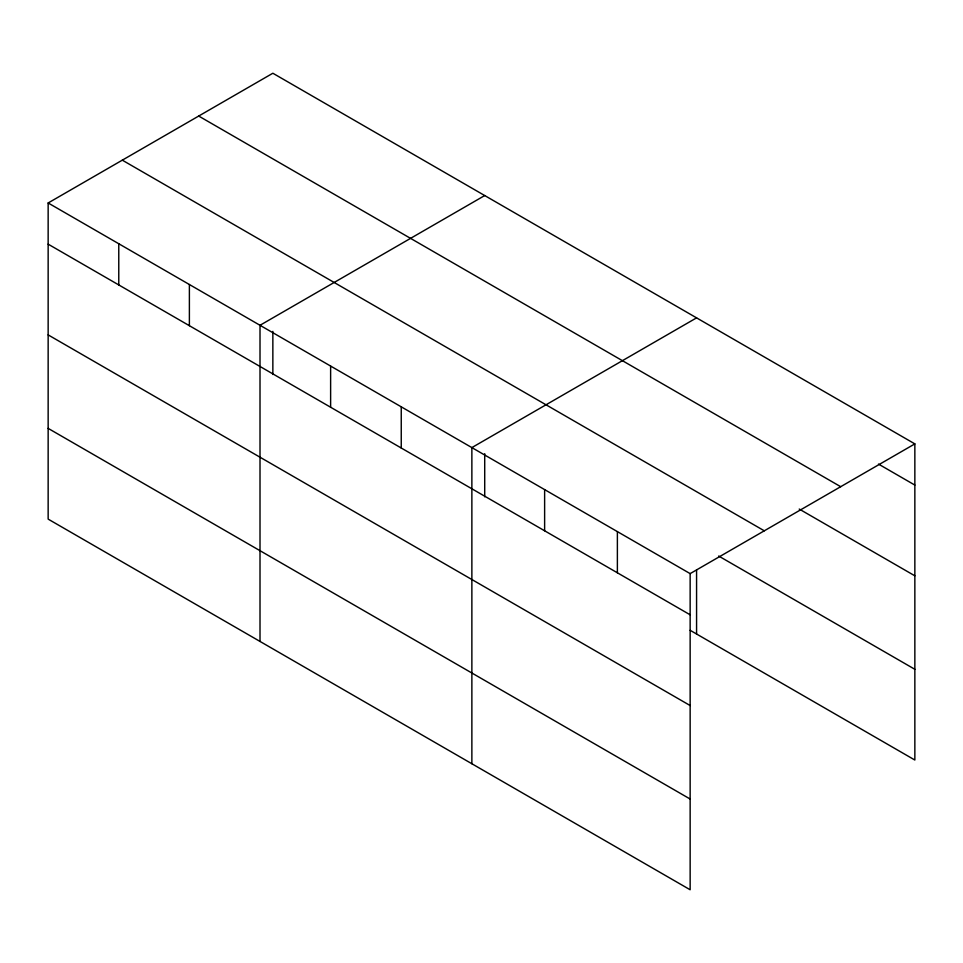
<?xml version="1.0" encoding="UTF-8"?>
<svg xmlns="http://www.w3.org/2000/svg" width="963" height="963" viewBox="0 0 963 963"><rect width="100%" height="100%" fill="white"/><g stroke="black" fill="none" stroke-linecap="round" stroke-linejoin="round"><path stroke-width="1.44" d="M48.15 202.976L690.146 573.623L690.146 889.764L48.15 519.117L48.15 202.976L272.854 73.236L914.85 443.883L914.85 760.024L690.158 630.308M484.714 195.549L260.01 325.289L260.01 641.43M696.574 317.862L471.87 447.602L471.87 763.743M690.146 573.623L914.85 443.883M878.473 464.07L914.85 485.075M198.703 116.054L840.699 486.7M799.218 509.054L914.85 575.814M122.301 160.159L764.297 530.806M718.663 556.024L914.85 669.297M48.15 244.157L690.146 614.803M48.15 334.895L690.146 705.542M48.15 428.379L690.146 799.025M696.574 570.048L696.574 634.003M617.379 531.612L617.379 572.804M544.625 489.601L544.625 530.794M484.714 453.681L484.714 496.824M401.246 406.831L401.246 448.012M330.622 366.06L330.622 407.241M272.854 331.368L272.854 374.499M189.386 284.518L189.386 325.699M118.774 243.747L118.774 284.928"/></g></svg>
